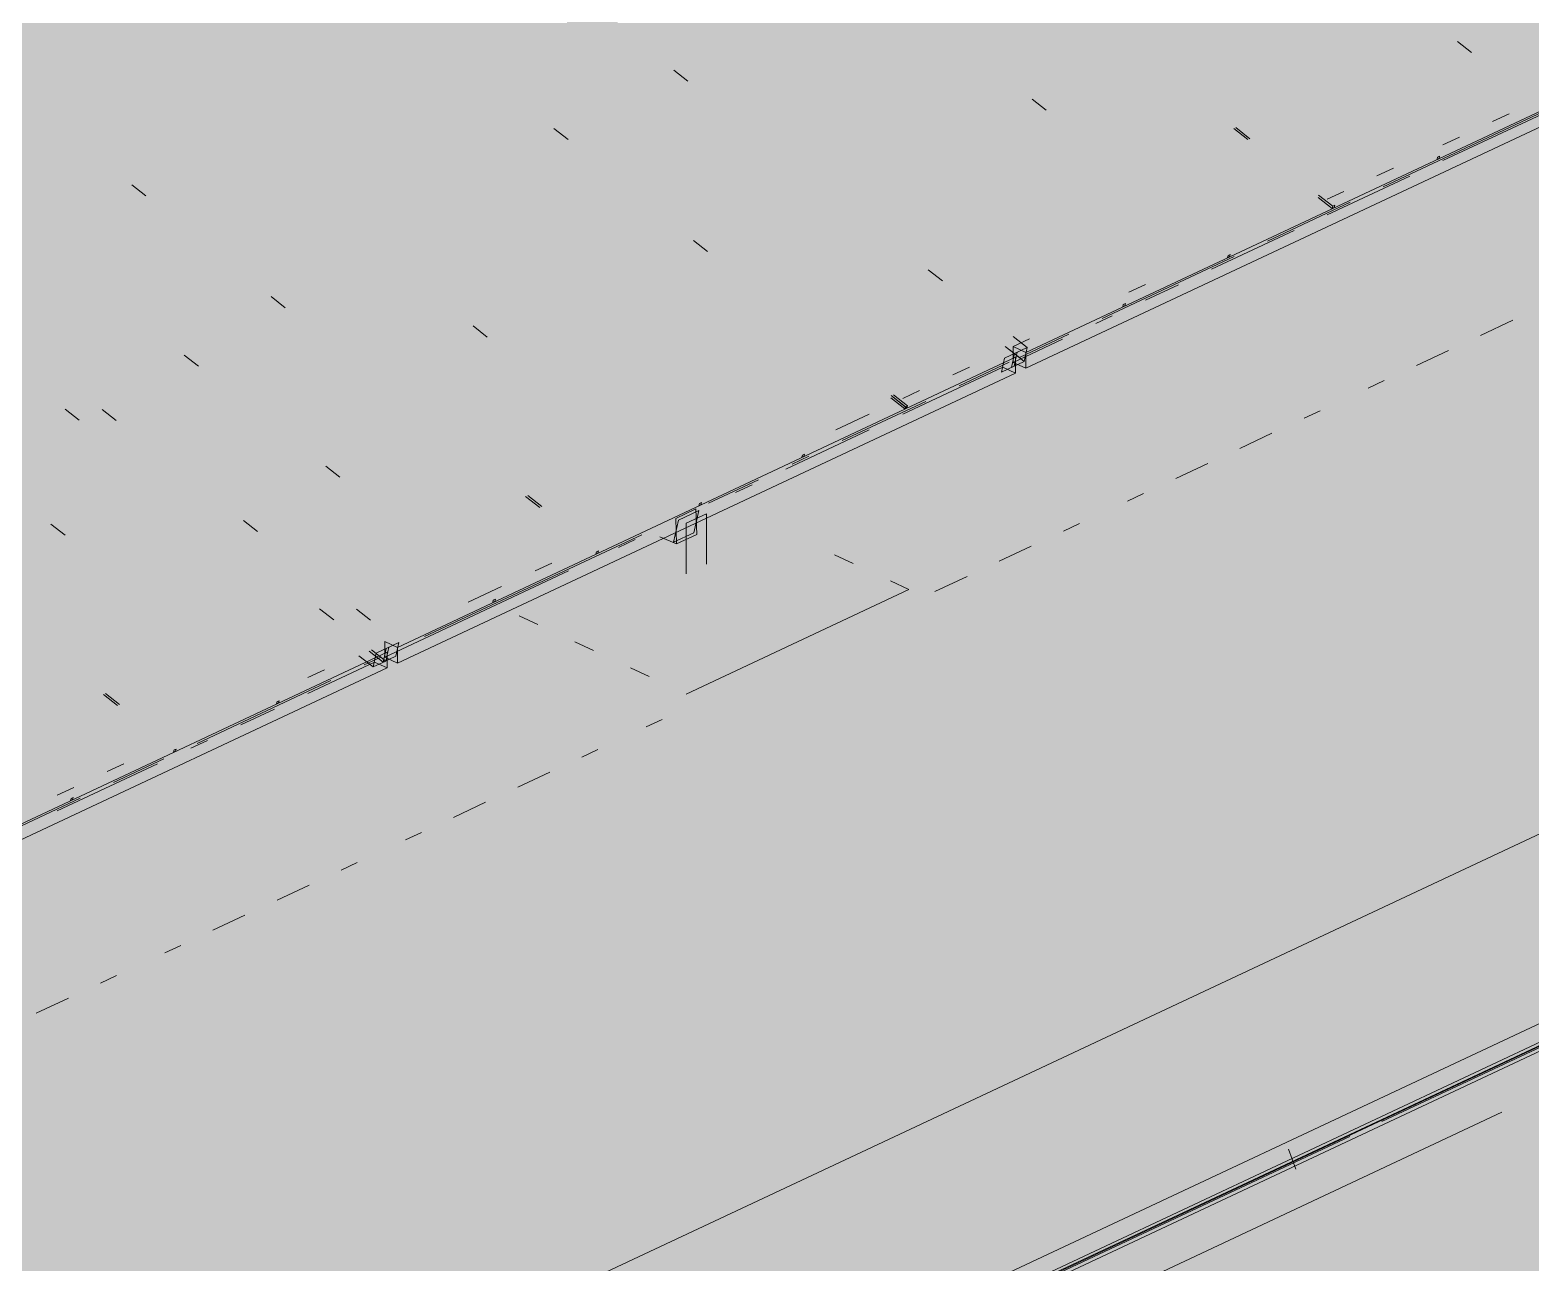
# Model space of a CAD drawing. Header units: millimetres. Extents: x 5 to 1315, y 5 to 292.
# Drawn here: x 1141.719 to 1146.663, y 236.247 to 240.31 of the extents above; entities that cross this region are included whole.
import ezdxf

# ---------------------------------------------------------------- set-up
doc = ezdxf.new("R2010")
doc.units = ezdxf.units.MM
doc.layers.add('EXISTING', color=7, linetype='Continuous')
doc.layers.add('IMAGES', color=7, linetype='Continuous')

# ---------------------------------------------------------------- blocks, each defined once
blk = doc.blocks.new('SHEET_03')
at = {"layer": 'EXISTING', "color": 250, "lineweight": 9}
for p, q in [((219.1266, 224.7204), (254.632, 241.3892)), ((254.632, 240.7647), (219.1266, 224.096)), ((246.4206, 240.2727), (246.4672, 240.2361)), ((219.3447, 224.1234), (253.6348, 240.2216)), ((219.3447, 224.1067), (253.6348, 240.205)), ((244.9986, 239.2474), (247.0684, 240.219)), ((243.8859, 240.1411), (243.8393, 240.1777)), ((244.9986, 239.1953), (247.0684, 240.167)), ((245.0664, 240.0459), (245.0198, 240.0825)), ((246.176, 239.7937), (246.7207, 240.0494)), ((246.3731, 239.8797), (246.6999, 240.0331)), ((246.5909, 240.034), (246.5365, 240.0085)), ((243.4914, 239.9492), (243.4448, 239.9857)), ((245.6841, 239.9854), (245.7307, 239.9488)), ((245.7373, 239.9519), (245.6908, 239.9885)), ((246.4275, 239.9573), (246.3731, 239.9318)), ((246.3618, 239.8945), (246.3551, 239.8914)), ((246.3601, 239.8872), (246.3618, 239.8945)), ((246.2097, 239.855), (246.1552, 239.8295)), ((246.3551, 239.8914), (246.3535, 239.8841)), ((246.3535, 239.8841), (246.3601, 239.8872)), ((242.1005, 239.7636), (242.054, 239.8002)), ((245.9918, 239.7007), (246.2641, 239.8286)), ((246.0085, 239.7222), (245.9619, 239.7587)), ((245.9636, 239.766), (246.0101, 239.7295)), ((246.0463, 239.7783), (245.9918, 239.7528)), ((245.7948, 239.6147), (246.0671, 239.7425)), ((246.0101, 239.7295), (246.0085, 239.7222)), ((246.0085, 239.7222), (246.0152, 239.7253)), ((246.0168, 239.7326), (246.0101, 239.7295)), ((246.0152, 239.7253), (246.0168, 239.7326)), ((245.6105, 239.5217), (245.8829, 239.6496)), ((243.9039, 239.617), (243.9504, 239.5804)), ((245.2501, 239.359), (245.6858, 239.5635)), ((245.6652, 239.5675), (245.6635, 239.5602)), ((245.6635, 239.5602), (245.6702, 239.5633)), ((245.6718, 239.5706), (245.6652, 239.5675)), ((245.6702, 239.5633), (245.6718, 239.5706)), ((244.7243, 239.4831), (244.6777, 239.5196)), ((245.3927, 239.4715), (245.3382, 239.4459)), ((245.3927, 239.4194), (245.5016, 239.4706)), ((242.5131, 239.4314), (242.5596, 239.3949)), ((245.3202, 239.4056), (245.3186, 239.3983)), ((245.3186, 239.3983), (245.3252, 239.4014)), ((245.3269, 239.4087), (245.3202, 239.4056)), ((245.3252, 239.4014), (245.3269, 239.4087)), ((245.2293, 239.3427), (245.2837, 239.3683)), ((246.4971, 239.3039), (246.6028, 239.3535)), ((243.1785, 239.3349), (243.2251, 239.2983)), ((244.9778, 239.2311), (245.1412, 239.3078)), ((244.9312, 239.2677), (244.9778, 239.2311)), ((244.9469, 239.2546), (244.9935, 239.2181)), ((245.0114, 239.2925), (244.9569, 239.2669)), ((244.9569, 239.2149), (245.1203, 239.2916)), ((244.9569, 239.2669), (244.9569, 239.2149)), ((244.9986, 239.2474), (244.9569, 239.2669)), ((245.0037, 239.2637), (244.9571, 239.3003)), ((245.0037, 239.2637), (244.962, 239.2442)), ((244.9935, 239.2181), (245.0037, 239.2637)), ((246.2856, 239.2046), (246.3913, 239.2543)), ((242.2735, 239.2021), (242.2269, 239.2387)), ((242.9288, 238.2757), (244.9653, 239.2317)), ((244.7793, 239.1379), (244.9444, 239.2155)), ((244.9287, 239.2285), (244.9185, 239.1829)), ((244.9185, 239.1829), (244.9602, 239.2024)), ((244.9704, 239.2481), (244.9287, 239.2285)), ((244.962, 239.2442), (244.9518, 239.1985)), ((244.9518, 239.1985), (244.9935, 239.2181)), ((244.9569, 239.2149), (244.9986, 239.1953)), ((244.9602, 239.2024), (244.9704, 239.2481)), ((244.9653, 239.2317), (244.9653, 239.1797)), ((244.9986, 239.1953), (244.9986, 239.2474)), ((242.9288, 238.2236), (244.9653, 239.1797)), ((244.5934, 239.0442), (244.9236, 239.1992)), ((244.8135, 239.1996), (244.7585, 239.1737)), ((244.9653, 239.1797), (244.9236, 239.1992)), ((246.127, 239.1302), (246.1799, 239.155)), ((244.5559, 239.1052), (244.6025, 239.0686)), ((244.6092, 239.0718), (244.5626, 239.1083)), ((244.6484, 239.1221), (244.5934, 239.0962)), ((241.8343, 239.0611), (241.8808, 239.0245)), ((242.0024, 239.0232), (241.9559, 239.0598)), ((244.394, 238.9571), (244.6692, 239.0863)), ((244.6009, 239.0613), (244.5543, 239.0979)), ((244.6075, 239.0644), (244.561, 239.101)), ((244.6025, 239.0686), (244.6009, 239.0613)), ((244.6009, 239.0613), (244.6075, 239.0644)), ((244.6092, 239.0718), (244.6025, 239.0686)), ((244.6075, 239.0644), (244.6092, 239.0718)), ((245.9156, 239.0309), (245.9685, 239.0557)), ((244.4833, 239.0446), (244.3732, 238.9929)), ((244.2081, 238.8633), (244.4833, 238.9925)), ((245.7041, 238.9316), (245.8099, 238.9813)), ((244.2631, 238.9093), (244.2615, 238.902)), ((244.2698, 238.9124), (244.2631, 238.9093)), ((244.2681, 238.9051), (244.2698, 238.9124)), ((242.7392, 238.8365), (242.6927, 238.8731)), ((244.2289, 238.8796), (244.284, 238.9054)), ((244.2615, 238.902), (244.2681, 238.9051)), ((245.4927, 238.8324), (245.5984, 238.882)), ((243.9537, 238.7504), (244.1189, 238.8279)), ((244.043, 238.7858), (244.098, 238.8116)), ((243.3514, 238.7734), (243.398, 238.7368)), ((243.4047, 238.74), (243.3581, 238.7765)), ((245.3341, 238.7579), (245.387, 238.7827)), ((243.9123, 238.7322), (243.8456, 238.7009)), ((243.9219, 238.7265), (243.8552, 238.6952)), ((243.8804, 238.6846), (243.9471, 238.7159)), ((243.9056, 238.6534), (243.9219, 238.7265)), ((243.9151, 238.6477), (243.9123, 238.7322)), ((243.9237, 238.7499), (243.9221, 238.7426)), ((243.9221, 238.7426), (243.9287, 238.7458)), ((243.9304, 238.7531), (243.9237, 238.7499)), ((243.9287, 238.7458), (243.9304, 238.7531)), ((243.9471, 238.5494), (243.9471, 238.7159)), ((241.7875, 238.6819), (241.8341, 238.6453)), ((242.4682, 238.6576), (242.4216, 238.6942)), ((243.8552, 238.6952), (243.8389, 238.6221)), ((243.8456, 238.7009), (243.8484, 238.6164)), ((243.8804, 238.6846), (243.8804, 238.5181)), ((245.1227, 238.6587), (245.1755, 238.6835)), ((243.0181, 238.3111), (243.7336, 238.647)), ((243.6577, 238.6049), (243.7127, 238.6308)), ((243.8484, 238.6164), (243.7929, 238.6396)), ((243.8389, 238.6221), (243.9056, 238.6534)), ((243.8484, 238.6164), (243.9151, 238.6477)), ((244.9112, 238.5594), (245.0169, 238.609)), ((243.5843, 238.5906), (243.5827, 238.5833)), ((243.5827, 238.5833), (243.5893, 238.5864)), ((243.591, 238.5937), (243.5843, 238.5906)), ((243.5893, 238.5864), (243.591, 238.5937)), ((244.4305, 238.5522), (244.3693, 238.5809)), ((242.8872, 238.2432), (243.4926, 238.5274)), ((243.4376, 238.5536), (243.3825, 238.5278)), ((243.2724, 238.4761), (243.1624, 238.4244)), ((243.8804, 238.1218), (244.6138, 238.4662)), ((244.6138, 238.4662), (244.5527, 238.4948)), ((244.6998, 238.4601), (244.8055, 238.5098)), ((243.2449, 238.4313), (243.2433, 238.424)), ((243.2433, 238.424), (243.2499, 238.4271)), ((243.2516, 238.4344), (243.2449, 238.4313)), ((243.2499, 238.4271), (243.2516, 238.4344)), ((242.6726, 238.4031), (242.7192, 238.3665)), ((242.8408, 238.3652), (242.7942, 238.4017)), ((243.3303, 238.3801), (243.3914, 238.3514)), ((249.606, 238.3427), (242.3675, 234.9445)), ((242.4635, 235.052), (249.4646, 238.3388)), ((242.8355, 238.2634), (242.8821, 238.2268)), ((242.8904, 238.2307), (242.8438, 238.2673)), ((242.9006, 238.2764), (242.8589, 238.2568)), ((242.8923, 238.2725), (242.8821, 238.2268)), ((242.8872, 238.2952), (242.8872, 238.2432)), ((242.9288, 238.2757), (242.8872, 238.2952)), ((242.8904, 238.2307), (242.9006, 238.2764)), ((242.9339, 238.292), (242.8923, 238.2725)), ((242.9237, 238.2464), (242.9339, 238.292)), ((242.9288, 238.2236), (242.9288, 238.2757)), ((243.5137, 238.294), (243.5748, 238.2653)), ((240.8591, 237.304), (242.8955, 238.26)), ((242.6337, 238.1242), (242.8538, 238.2275)), ((242.8487, 238.2112), (242.8022, 238.2477)), ((242.8196, 238.2179), (242.8747, 238.2438)), ((242.8589, 238.2568), (242.8487, 238.2112)), ((242.8487, 238.2112), (242.8904, 238.2307)), ((242.8955, 238.208), (242.8538, 238.2275)), ((242.8821, 238.2268), (242.9237, 238.2464)), ((242.8872, 238.2432), (242.9288, 238.2236)), ((242.8955, 238.26), (242.8955, 238.208)), ((240.8591, 237.2519), (242.8955, 238.208)), ((242.2692, 237.9595), (242.7096, 238.1663)), ((242.6887, 238.2021), (242.6337, 238.1762)), ((243.697, 238.2079), (243.7581, 238.1792)), ((249.2508, 238.1656), (244.9753, 236.1584)), ((241.9605, 238.1204), (242.007, 238.0838)), ((242.0137, 238.087), (241.9671, 238.1235)), ((242.4135, 238.0208), (242.5236, 238.0725)), ((242.5328, 238.0969), (242.5311, 238.0896)), ((242.5311, 238.0896), (242.5378, 238.0928)), ((242.5394, 238.1001), (242.5328, 238.0969)), ((242.5378, 238.0928), (242.5394, 238.1001)), ((243.7483, 238.0134), (243.8011, 238.0382)), ((242.2484, 237.9433), (242.3035, 237.9691)), ((242.1933, 237.9376), (242.1917, 237.9303)), ((242.1917, 237.9303), (242.1984, 237.9334)), ((242.2, 237.9407), (242.1933, 237.9376)), ((242.1984, 237.9334), (242.2, 237.9407)), ((243.5368, 237.9142), (243.5897, 237.939)), ((241.8081, 237.7366), (242.1383, 237.8916)), ((242.0283, 237.892), (241.9732, 237.8662)), ((241.9941, 237.8304), (242.1592, 237.9079)), ((243.3254, 237.8149), (243.4311, 237.8645)), ((241.6088, 237.6495), (241.884, 237.7787)), ((241.8631, 237.8145), (241.8081, 237.7886)), ((241.8539, 237.7782), (241.8523, 237.7709)), ((241.8523, 237.7709), (241.859, 237.7741)), ((241.8606, 237.7814), (241.8539, 237.7782)), ((241.859, 237.7741), (241.8606, 237.7814)), ((243.1139, 237.7156), (243.2197, 237.7653)), ((242.9554, 237.6412), (243.0082, 237.666)), ((242.7439, 237.5419), (242.7968, 237.5667)), ((242.5325, 237.4426), (242.6382, 237.4923)), ((242.321, 237.3434), (242.4267, 237.393)), ((246.1717, 236.7138), (247.6511, 237.4083)), ((242.1624, 237.2689), (242.2153, 237.2937)), ((241.951, 237.1696), (242.0038, 237.1945)), ((241.7395, 237.0704), (241.8453, 237.12)), ((246.5669, 236.7436), (244.1877, 235.6267)), ((237.2425, 232.5218), (246.066, 236.6642)), ((245.8642, 236.6218), (245.8889, 236.5568))]:
    blk.add_line(p, q, dxfattribs=at)
at = {"layer": 'IMAGES', "color": 7}
for points in [[(243.4873, 240.1667), (243.654, 240.1667), (243.4873, 240.5), (243.654, 240.5)], [(241.4877, 240.1667), (241.9876, 240.1667), (241.4877, 240.3333), (241.9876, 240.3333)], [(241.9876, 240.1667), (242.1542, 240.1667), (241.9876, 240.3333), (242.1542, 240.3333)], [(242.1542, 240.1667), (243.4873, 240.1667), (242.1542, 240.3333), (243.4873, 240.3333)], [(243.654, 240.1667), (244.1539, 240.1667), (243.654, 240.3333), (244.1539, 240.3333)], [(244.1539, 240.1667), (244.3205, 240.1667), (244.1539, 240.3333), (244.3205, 240.3333)], [(244.3205, 240.1667), (244.8204, 240.1667), (244.3205, 240.3333), (244.8204, 240.3333)], [(244.8204, 240.1667), (244.987, 240.1667), (244.8204, 240.3333), (244.987, 240.3333)], [(244.987, 240.1667), (246.82, 240.1667), (244.987, 240.3333), (246.82, 240.3333)], [(241.3211, 240), (241.9876, 240), (241.3211, 240.1667), (241.9876, 240.1667)], [(241.9876, 240), (242.1542, 240), (241.9876, 240.1667), (242.1542, 240.1667)], [(242.1542, 240), (243.154, 240), (242.1542, 240.1667), (243.154, 240.1667)], [(243.154, 240), (243.3207, 240), (243.154, 240.1667), (243.3207, 240.1667)], [(243.3207, 240), (243.8206, 240), (243.3207, 240.1667), (243.8206, 240.1667)], [(243.8206, 240), (243.9872, 240), (243.8206, 240.1667), (243.9872, 240.1667)], [(243.9872, 240), (245.9869, 240), (243.9872, 240.1667), (245.9869, 240.1667)], [(245.9869, 240), (246.1535, 240), (245.9869, 240.1667), (246.1535, 240.1667)], [(246.1535, 240), (246.4868, 240), (246.1535, 240.1667), (246.4868, 240.1667)], [(246.4868, 240), (246.82, 240), (246.4868, 240.1667), (246.82, 240.1667)], [(240.9878, 239.8333), (241.821, 239.8333), (240.9878, 240), (241.821, 240)], [(241.821, 239.8333), (241.9876, 239.8333), (241.821, 240), (241.9876, 240)], [(241.9876, 239.8333), (242.1542, 239.8333), (241.9876, 240), (242.1542, 240)], [(242.1542, 239.8333), (242.4875, 239.8333), (242.1542, 240), (242.4875, 240)], [(242.4875, 239.8333), (243.8206, 239.8333), (242.4875, 240), (243.8206, 240)], [(243.8206, 239.8333), (244.3205, 239.8333), (243.8206, 240), (244.3205, 240)], [(244.3205, 239.8333), (244.6538, 239.8333), (244.3205, 240), (244.6538, 240)], [(244.6538, 239.8333), (244.8204, 239.8333), (244.6538, 240), (244.8204, 240)], [(244.8204, 239.8333), (245.8202, 239.8333), (244.8204, 240), (245.8202, 240)], [(245.8202, 239.6667), (245.9869, 239.6667), (245.8202, 240), (245.9869, 240)], [(245.9869, 239.6667), (246.3201, 239.6667), (245.9869, 240), (246.3201, 240)], [(246.3201, 239.8333), (246.4868, 239.8333), (246.3201, 240), (246.4868, 240)], [(246.4868, 239.8333), (246.6534, 239.8333), (246.4868, 240), (246.6534, 240)], [(246.6534, 239.8333), (246.9867, 239.8333), (246.6534, 240), (246.9867, 240)], [(240.9878, 239.6667), (242.3209, 239.6667), (240.9878, 239.8333), (242.3209, 239.8333)], [(242.3209, 239.6667), (242.4875, 239.6667), (242.3209, 239.8333), (242.4875, 239.8333)], [(242.4875, 239.6667), (242.6541, 239.6667), (242.4875, 239.8333), (242.6541, 239.8333)], [(242.6541, 239.6667), (243.654, 239.6667), (242.6541, 239.8333), (243.654, 239.8333)], [(243.654, 239.6667), (243.8206, 239.6667), (243.654, 239.8333), (243.8206, 239.8333)], [(243.8206, 239.6667), (244.1539, 239.6667), (243.8206, 239.8333), (244.1539, 239.8333)], [(244.1539, 239.6667), (244.4871, 239.6667), (244.1539, 239.8333), (244.4871, 239.8333)], [(244.4871, 239.6667), (245.8202, 239.6667), (244.4871, 239.8333), (245.8202, 239.8333)], [(246.3201, 239.6667), (246.4868, 239.6667), (246.3201, 239.8333), (246.4868, 239.8333)], [(246.4868, 239.6667), (246.6534, 239.6667), (246.4868, 239.8333), (246.6534, 239.8333)], [(246.6534, 239.6667), (246.9867, 239.6667), (246.6534, 239.8333), (246.9867, 239.8333)], [(241.3211, 239.5), (242.1542, 239.5), (241.3211, 239.6667), (242.1542, 239.6667)], [(242.1542, 239.5), (242.3209, 239.5), (242.1542, 239.6667), (242.3209, 239.6667)], [(242.3209, 239.5), (242.6541, 239.5), (242.3209, 239.6667), (242.6541, 239.6667)], [(242.6541, 239.5), (242.8208, 239.5), (242.6541, 239.6667), (242.8208, 239.6667)], [(242.8208, 239.5), (242.9874, 239.5), (242.8208, 239.6667), (242.9874, 239.6667)], [(242.9874, 239.5), (244.3205, 239.5), (242.9874, 239.6667), (244.3205, 239.6667)], [(244.3205, 239.5), (244.4871, 239.5), (244.3205, 239.6667), (244.4871, 239.6667)], [(244.4871, 239.5), (244.987, 239.5), (244.4871, 239.6667), (244.987, 239.6667)], [(244.987, 239.5), (245.1537, 239.5), (244.987, 239.6667), (245.1537, 239.6667)], [(245.1537, 239.5), (245.4869, 239.5), (245.1537, 239.6667), (245.4869, 239.6667)], [(245.4869, 239.5), (245.8202, 239.5), (245.4869, 239.6667), (245.8202, 239.6667)], [(245.8202, 239.5), (245.9869, 239.5), (245.8202, 239.6667), (245.9869, 239.6667)], [(245.9869, 239.5), (246.1535, 239.5), (245.9869, 239.6667), (246.1535, 239.6667)], [(246.1535, 239.5), (246.3201, 239.5), (246.1535, 239.6667), (246.3201, 239.6667)], [(246.3201, 239.5), (246.6534, 239.5), (246.3201, 239.6667), (246.6534, 239.6667)], [(246.6534, 239.5), (246.82, 239.5), (246.6534, 239.6667), (246.82, 239.6667)], [(239.8213, 239.3333), (241.9876, 239.3333), (239.8213, 239.5), (241.9876, 239.5)], [(241.9876, 239.3333), (242.1542, 239.3333), (241.9876, 239.5), (242.1542, 239.5)], [(242.1542, 239.3333), (242.8208, 239.3333), (242.1542, 239.5), (242.8208, 239.5)], [(242.8208, 239.3333), (242.9874, 239.3333), (242.8208, 239.5), (242.9874, 239.5)], [(242.9874, 239.3333), (243.9872, 239.3333), (242.9874, 239.5), (243.9872, 239.5)], [(243.9872, 239.3333), (244.1539, 239.3333), (243.9872, 239.5), (244.1539, 239.5)], [(244.1539, 239.3333), (244.6538, 239.3333), (244.1539, 239.5), (244.6538, 239.5)], [(244.6538, 239.3333), (244.8204, 239.3333), (244.6538, 239.5), (244.8204, 239.5)], [(244.8204, 239.3333), (245.1537, 239.3333), (244.8204, 239.5), (245.1537, 239.5)], [(245.1537, 239.3333), (245.4869, 239.3333), (245.1537, 239.5), (245.4869, 239.5)], [(245.4869, 239.3333), (245.6536, 239.3333), (245.4869, 239.5), (245.6536, 239.5)], [(245.6536, 239.3333), (245.8202, 239.3333), (245.6536, 239.5), (245.8202, 239.5)], [(245.8202, 239.3333), (245.9869, 239.3333), (245.8202, 239.5), (245.9869, 239.5)], [(245.9869, 239.3333), (246.3201, 239.3333), (245.9869, 239.5), (246.3201, 239.5)], [(246.3201, 239.3333), (246.4868, 239.3333), (246.3201, 239.5), (246.4868, 239.5)], [(246.4868, 239.1667), (246.6534, 239.1667), (246.4868, 239.5), (246.6534, 239.5)], [(246.6534, 239.3333), (246.82, 239.3333), (246.6534, 239.5), (246.82, 239.5)], [(241.6543, 239.1667), (242.6541, 239.1667), (241.6543, 239.3333), (242.6541, 239.3333)], [(242.6541, 239.1667), (242.8208, 239.1667), (242.6541, 239.3333), (242.8208, 239.3333)], [(242.8208, 239.1667), (244.6538, 239.1667), (242.8208, 239.3333), (244.6538, 239.3333)], [(244.6538, 239.1667), (244.8204, 239.1667), (244.6538, 239.3333), (244.8204, 239.3333)], [(244.8204, 239.1667), (244.987, 239.1667), (244.8204, 239.3333), (244.987, 239.3333)], [(244.987, 239.1667), (245.1537, 239.1667), (244.987, 239.3333), (245.1537, 239.3333)], [(245.1537, 239.1667), (245.3203, 239.1667), (245.1537, 239.3333), (245.3203, 239.3333)], [(245.3203, 239.1667), (245.4869, 239.1667), (245.3203, 239.3333), (245.4869, 239.3333)], [(245.4869, 239.1667), (245.6536, 239.1667), (245.4869, 239.3333), (245.6536, 239.3333)], [(245.6536, 239.1667), (245.9869, 239.1667), (245.6536, 239.3333), (245.9869, 239.3333)], [(245.9869, 239.1667), (246.1535, 239.1667), (245.9869, 239.3333), (246.1535, 239.3333)], [(246.1535, 239), (246.3201, 239), (246.1535, 239.3333), (246.3201, 239.3333)], [(246.3201, 239.1667), (246.4868, 239.1667), (246.3201, 239.3333), (246.4868, 239.3333)], [(246.6534, 239.1667), (246.82, 239.1667), (246.6534, 239.3333), (246.82, 239.3333)], [(238.6549, 239), (243.154, 239), (238.6549, 239.1667), (243.154, 239.1667)], [(243.154, 239), (243.3207, 239), (243.154, 239.1667), (243.3207, 239.1667)], [(243.3207, 239), (243.4873, 239), (243.3207, 239.1667), (243.4873, 239.1667)], [(243.4873, 239), (244.4871, 239), (243.4873, 239.1667), (244.4871, 239.1667)], [(244.4871, 239), (244.6538, 239), (244.4871, 239.1667), (244.6538, 239.1667)], [(244.6538, 239), (244.8204, 239), (244.6538, 239.1667), (244.8204, 239.1667)], [(244.8204, 239), (244.987, 239), (244.8204, 239.1667), (244.987, 239.1667)], [(244.987, 239), (245.1537, 239), (244.987, 239.1667), (245.1537, 239.1667)], [(245.1537, 239), (245.3203, 239), (245.1537, 239.1667), (245.3203, 239.1667)], [(245.3203, 239), (245.6536, 239), (245.3203, 239.1667), (245.6536, 239.1667)], [(245.6536, 239), (245.8202, 239), (245.6536, 239.1667), (245.8202, 239.1667)], [(245.8202, 239), (245.9869, 239), (245.8202, 239.1667), (245.9869, 239.1667)], [(245.9869, 239), (246.1535, 239), (245.9869, 239.1667), (246.1535, 239.1667)], [(246.3201, 239), (246.4868, 239), (246.3201, 239.1667), (246.4868, 239.1667)], [(246.4868, 239), (246.6534, 239), (246.4868, 239.1667), (246.6534, 239.1667)], [(246.6534, 239), (246.82, 239), (246.6534, 239.1667), (246.82, 239.1667)], [(241.6543, 238.8333), (241.9876, 238.8333), (241.6543, 239), (241.9876, 239)], [(241.9876, 238.8333), (242.1542, 238.8333), (241.9876, 239), (242.1542, 239)], [(242.1542, 238.8333), (242.3209, 238.8333), (242.1542, 239), (242.3209, 239)], [(242.3209, 238.8333), (242.9874, 238.8333), (242.3209, 239), (242.9874, 239)], [(242.9874, 238.8333), (243.3207, 238.8333), (242.9874, 239), (243.3207, 239)], [(243.3207, 238.8333), (243.4873, 238.8333), (243.3207, 239), (243.4873, 239)], [(243.4873, 238.8333), (243.8206, 238.8333), (243.4873, 239), (243.8206, 239)], [(243.8206, 238.8333), (243.9872, 238.8333), (243.8206, 239), (243.9872, 239)], [(243.9872, 238.8333), (244.3205, 238.8333), (243.9872, 239), (244.3205, 239)], [(244.3205, 238.8333), (244.4871, 238.8333), (244.3205, 239), (244.4871, 239)], [(244.4871, 238.8333), (244.6538, 238.8333), (244.4871, 239), (244.6538, 239)], [(244.6538, 238.8333), (244.8204, 238.8333), (244.6538, 239), (244.8204, 239)], [(244.8204, 238.8333), (244.987, 238.8333), (244.8204, 239), (244.987, 239)], [(244.987, 238.8333), (245.3203, 238.8333), (244.987, 239), (245.3203, 239)], [(245.3203, 238.8333), (245.4869, 238.8333), (245.3203, 239), (245.4869, 239)], [(245.4869, 238.8333), (245.6536, 238.8333), (245.4869, 239), (245.6536, 239)], [(245.6536, 238.8333), (245.8202, 238.8333), (245.6536, 239), (245.8202, 239)], [(245.8202, 238.8333), (245.9869, 238.8333), (245.8202, 239), (245.9869, 239)], [(245.9869, 238.8333), (246.1535, 238.8333), (245.9869, 239), (246.1535, 239)], [(246.1535, 238.8333), (246.3201, 238.8333), (246.1535, 239), (246.3201, 239)], [(246.3201, 238.8333), (246.4868, 238.8333), (246.3201, 239), (246.4868, 239)], [(246.4868, 238.8333), (247.8198, 238.8333), (246.4868, 239), (247.8198, 239)], [(240.6545, 238.6667), (241.9876, 238.6667), (240.6545, 238.8333), (241.9876, 238.8333)], [(241.9876, 238.6667), (242.1542, 238.6667), (241.9876, 238.8333), (242.1542, 238.8333)], [(242.1542, 238.6667), (242.3209, 238.6667), (242.1542, 238.8333), (242.3209, 238.8333)], [(242.3209, 238.6667), (242.4875, 238.6667), (242.3209, 238.8333), (242.4875, 238.8333)], [(242.4875, 238.6667), (243.654, 238.6667), (242.4875, 238.8333), (243.654, 238.8333)], [(243.654, 238.6667), (243.8206, 238.6667), (243.654, 238.8333), (243.8206, 238.8333)], [(243.8206, 238.6667), (243.9872, 238.6667), (243.8206, 238.8333), (243.9872, 238.8333)], [(243.9872, 238.6667), (244.1539, 238.6667), (243.9872, 238.8333), (244.1539, 238.8333)], [(244.1539, 238.6667), (244.3205, 238.6667), (244.1539, 238.8333), (244.3205, 238.8333)], [(244.3205, 238.6667), (244.4871, 238.6667), (244.3205, 238.8333), (244.4871, 238.8333)], [(244.4871, 238.6667), (244.6538, 238.6667), (244.4871, 238.8333), (244.6538, 238.8333)], [(244.6538, 238.6667), (244.987, 238.6667), (244.6538, 238.8333), (244.987, 238.8333)], [(244.987, 238.6667), (245.1537, 238.6667), (244.987, 238.8333), (245.1537, 238.8333)], [(245.1537, 238.6667), (245.4869, 238.6667), (245.1537, 238.8333), (245.4869, 238.8333)], [(245.4869, 238.6667), (245.6536, 238.6667), (245.4869, 238.8333), (245.6536, 238.8333)], [(245.6536, 238.6667), (245.8202, 238.6667), (245.6536, 238.8333), (245.8202, 238.8333)], [(245.8202, 238.6667), (245.9869, 238.6667), (245.8202, 238.8333), (245.9869, 238.8333)], [(245.9869, 238.6667), (246.1535, 238.6667), (245.9869, 238.8333), (246.1535, 238.8333)], [(246.1535, 238.6667), (247.8198, 238.6667), (246.1535, 238.8333), (247.8198, 238.8333)], [(241.3211, 238.5), (242.3209, 238.5), (241.3211, 238.6667), (242.3209, 238.6667)], [(242.3209, 238.5), (242.6541, 238.5), (242.3209, 238.6667), (242.6541, 238.6667)], [(242.6541, 238.5), (243.3207, 238.5), (242.6541, 238.6667), (243.3207, 238.6667)], [(243.3207, 238.5), (243.8206, 238.5), (243.3207, 238.6667), (243.8206, 238.6667)], [(243.8206, 238.5), (244.3205, 238.5), (243.8206, 238.6667), (244.3205, 238.6667)], [(244.3205, 238.5), (244.4871, 238.5), (244.3205, 238.6667), (244.4871, 238.6667)], [(244.4871, 238.5), (244.8204, 238.5), (244.4871, 238.6667), (244.8204, 238.6667)], [(244.8204, 238.5), (244.987, 238.5), (244.8204, 238.6667), (244.987, 238.6667)], [(244.987, 238.5), (245.1537, 238.5), (244.987, 238.6667), (245.1537, 238.6667)], [(245.1537, 238.5), (245.3203, 238.5), (245.1537, 238.6667), (245.3203, 238.6667)], [(245.3203, 238.5), (245.4869, 238.5), (245.3203, 238.6667), (245.4869, 238.6667)], [(245.4869, 238.5), (245.6536, 238.5), (245.4869, 238.6667), (245.6536, 238.6667)], [(245.6536, 238.5), (245.8202, 238.5), (245.6536, 238.6667), (245.8202, 238.6667)], [(245.8202, 238.5), (247.4866, 238.5), (245.8202, 238.6667), (247.4866, 238.6667)], [(241.1544, 238.3333), (242.9874, 238.3333), (241.1544, 238.5), (242.9874, 238.5)], [(242.9874, 238.3333), (243.3207, 238.3333), (242.9874, 238.5), (243.3207, 238.5)], [(243.3207, 238.3333), (244.6538, 238.3333), (243.3207, 238.5), (244.6538, 238.5)], [(244.6538, 238.3333), (244.8204, 238.3333), (244.6538, 238.5), (244.8204, 238.5)], [(244.8204, 238.3333), (244.987, 238.3333), (244.8204, 238.5), (244.987, 238.5)], [(244.987, 238.3333), (245.3203, 238.3333), (244.987, 238.5), (245.3203, 238.5)], [(245.3203, 238.3333), (246.9867, 238.3333), (245.3203, 238.5), (246.9867, 238.5)], [(240.3212, 238), (242.1542, 238), (240.3212, 238.3333), (242.1542, 238.3333)], [(242.1542, 238.1667), (242.4875, 238.1667), (242.1542, 238.3333), (242.4875, 238.3333)], [(242.4875, 238.1667), (242.6541, 238.1667), (242.4875, 238.3333), (242.6541, 238.3333)], [(242.6541, 238.1667), (242.9874, 238.1667), (242.6541, 238.3333), (242.9874, 238.3333)], [(242.9874, 238.1667), (243.154, 238.1667), (242.9874, 238.3333), (243.154, 238.3333)], [(243.154, 238.1667), (243.3207, 238.1667), (243.154, 238.3333), (243.3207, 238.3333)], [(243.3207, 238.1667), (244.3205, 238.1667), (243.3207, 238.3333), (244.3205, 238.3333)], [(244.3205, 238.1667), (244.4871, 238.1667), (244.3205, 238.3333), (244.4871, 238.3333)], [(244.4871, 238.1667), (244.6538, 238.1667), (244.4871, 238.3333), (244.6538, 238.3333)], [(244.6538, 238.1667), (244.8204, 238.1667), (244.6538, 238.3333), (244.8204, 238.3333)], [(244.8204, 238.1667), (244.987, 238.1667), (244.8204, 238.3333), (244.987, 238.3333)], [(244.987, 238.1667), (246.3201, 238.1667), (244.987, 238.3333), (246.3201, 238.3333)], [(246.3201, 238.1667), (246.4868, 238.1667), (246.3201, 238.3333), (246.4868, 238.3333)], [(246.4868, 238.1667), (246.82, 238.1667), (246.4868, 238.3333), (246.82, 238.3333)], [(242.1542, 238), (242.6541, 238), (242.1542, 238.1667), (242.6541, 238.1667)], [(242.6541, 238), (242.8208, 238), (242.6541, 238.1667), (242.8208, 238.1667)], [(242.8208, 238), (242.9874, 238), (242.8208, 238.1667), (242.9874, 238.1667)], [(242.9874, 238), (243.154, 238), (242.9874, 238.1667), (243.154, 238.1667)], [(243.154, 238), (243.3207, 238), (243.154, 238.1667), (243.3207, 238.1667)], [(243.3207, 238), (243.4873, 238), (243.3207, 238.1667), (243.4873, 238.1667)], [(243.4873, 238), (243.654, 238), (243.4873, 238.1667), (243.654, 238.1667)], [(243.654, 238), (243.9872, 238), (243.654, 238.1667), (243.9872, 238.1667)], [(243.9872, 238), (244.1539, 238), (243.9872, 238.1667), (244.1539, 238.1667)], [(244.1539, 238), (244.3205, 238), (244.1539, 238.1667), (244.3205, 238.1667)], [(244.3205, 238), (244.4871, 238), (244.3205, 238.1667), (244.4871, 238.1667)], [(244.4871, 238), (244.6538, 238), (244.4871, 238.1667), (244.6538, 238.1667)], [(244.6538, 238), (244.8204, 238), (244.6538, 238.1667), (244.8204, 238.1667)], [(244.8204, 238), (245.9869, 238), (244.8204, 238.1667), (245.9869, 238.1667)], [(245.9869, 238), (246.1535, 238), (245.9869, 238.1667), (246.1535, 238.1667)], [(246.1535, 238), (246.3201, 238), (246.1535, 238.1667), (246.3201, 238.1667)], [(246.3201, 238), (246.4868, 238), (246.3201, 238.1667), (246.4868, 238.1667)], [(246.4868, 238), (246.82, 238), (246.4868, 238.1667), (246.82, 238.1667)], [(240.1546, 237.8333), (242.1542, 237.8333), (240.1546, 238), (242.1542, 238)], [(242.1542, 237.8333), (242.3209, 237.8333), (242.1542, 238), (242.3209, 238)], [(242.3209, 237.8333), (242.6541, 237.8333), (242.3209, 238), (242.6541, 238)], [(242.6541, 237.8333), (242.8208, 237.8333), (242.6541, 238), (242.8208, 238)], [(242.8208, 237.8333), (242.9874, 237.8333), (242.8208, 238), (242.9874, 238)], [(242.9874, 237.8333), (243.154, 237.8333), (242.9874, 238), (243.154, 238)], [(243.154, 237.8333), (243.3207, 237.8333), (243.154, 238), (243.3207, 238)], [(243.3207, 237.6667), (243.4873, 237.6667), (243.3207, 238), (243.4873, 238)], [(243.4873, 237.8333), (243.654, 237.8333), (243.4873, 238), (243.654, 238)], [(243.654, 237.8333), (243.8206, 237.8333), (243.654, 238), (243.8206, 238)], [(243.8206, 237.8333), (243.9872, 237.8333), (243.8206, 238), (243.9872, 238)], [(243.9872, 237.8333), (244.1539, 237.8333), (243.9872, 238), (244.1539, 238)], [(244.1539, 237.8333), (244.3205, 237.8333), (244.1539, 238), (244.3205, 238)], [(244.3205, 237.8333), (245.8202, 237.8333), (244.3205, 238), (245.8202, 238)], [(245.8202, 237.8333), (245.9869, 237.8333), (245.8202, 238), (245.9869, 238)], [(245.9869, 237.6667), (246.1535, 237.6667), (245.9869, 238), (246.1535, 238)], [(246.1535, 237.8333), (246.3201, 237.8333), (246.1535, 238), (246.3201, 238)], [(246.3201, 237.8333), (246.82, 237.8333), (246.3201, 238), (246.82, 238)], [(240.8211, 237.6667), (241.821, 237.6667), (240.8211, 237.8333), (241.821, 237.8333)], [(241.821, 237.6667), (242.1542, 237.6667), (241.821, 237.8333), (242.1542, 237.8333)], [(242.1542, 237.6667), (242.3209, 237.6667), (242.1542, 237.8333), (242.3209, 237.8333)], [(242.3209, 237.6667), (242.4875, 237.6667), (242.3209, 237.8333), (242.4875, 237.8333)], [(242.4875, 237.6667), (242.8208, 237.6667), (242.4875, 237.8333), (242.8208, 237.8333)], [(242.8208, 237.6667), (242.9874, 237.6667), (242.8208, 237.8333), (242.9874, 237.8333)], [(242.9874, 237.6667), (243.154, 237.6667), (242.9874, 237.8333), (243.154, 237.8333)], [(243.154, 237.6667), (243.3207, 237.6667), (243.154, 237.8333), (243.3207, 237.8333)], [(243.4873, 237.6667), (243.654, 237.6667), (243.4873, 237.8333), (243.654, 237.8333)], [(243.654, 237.6667), (243.8206, 237.6667), (243.654, 237.8333), (243.8206, 237.8333)], [(243.8206, 237.6667), (243.9872, 237.6667), (243.8206, 237.8333), (243.9872, 237.8333)], [(243.9872, 237.6667), (245.3203, 237.6667), (243.9872, 237.8333), (245.3203, 237.8333)], [(245.3203, 237.6667), (245.4869, 237.6667), (245.3203, 237.8333), (245.4869, 237.8333)], [(245.4869, 237.6667), (245.6536, 237.6667), (245.4869, 237.8333), (245.6536, 237.8333)], [(245.6536, 237.6667), (245.8202, 237.6667), (245.6536, 237.8333), (245.8202, 237.8333)], [(245.8202, 237.6667), (245.9869, 237.6667), (245.8202, 237.8333), (245.9869, 237.8333)], [(246.1535, 237.6667), (246.4868, 237.6667), (246.1535, 237.8333), (246.4868, 237.8333)], [(246.4868, 237.6667), (246.6534, 237.6667), (246.4868, 237.8333), (246.6534, 237.8333)], [(246.6534, 237.6667), (246.82, 237.6667), (246.6534, 237.8333), (246.82, 237.8333)], [(241.6543, 237.5), (241.821, 237.5), (241.6543, 237.6667), (241.821, 237.6667)], [(241.821, 237.5), (241.9876, 237.5), (241.821, 237.6667), (241.9876, 237.6667)], [(241.9876, 237.5), (242.1542, 237.5), (241.9876, 237.6667), (242.1542, 237.6667)], [(242.1542, 237.5), (242.4875, 237.5), (242.1542, 237.6667), (242.4875, 237.6667)], [(242.4875, 237.5), (242.6541, 237.5), (242.4875, 237.6667), (242.6541, 237.6667)], [(242.6541, 237.5), (242.8208, 237.5), (242.6541, 237.6667), (242.8208, 237.6667)], [(242.8208, 237.5), (242.9874, 237.5), (242.8208, 237.6667), (242.9874, 237.6667)], [(242.9874, 237.5), (243.154, 237.5), (242.9874, 237.6667), (243.154, 237.6667)], [(243.154, 237.5), (243.3207, 237.5), (243.154, 237.6667), (243.3207, 237.6667)], [(243.3207, 237.5), (243.4873, 237.5), (243.3207, 237.6667), (243.4873, 237.6667)], [(243.4873, 237.5), (243.654, 237.5), (243.4873, 237.6667), (243.654, 237.6667)], [(243.654, 237.5), (244.987, 237.5), (243.654, 237.6667), (244.987, 237.6667)], [(244.987, 237.5), (245.3203, 237.5), (244.987, 237.6667), (245.3203, 237.6667)], [(245.3203, 237.5), (245.4869, 237.5), (245.3203, 237.6667), (245.4869, 237.6667)], [(245.4869, 237.5), (245.6536, 237.5), (245.4869, 237.6667), (245.6536, 237.6667)], [(245.6536, 237.5), (245.9869, 237.5), (245.6536, 237.6667), (245.9869, 237.6667)], [(245.9869, 237.5), (246.1535, 237.5), (245.9869, 237.6667), (246.1535, 237.6667)], [(246.1535, 237.5), (246.3201, 237.5), (246.1535, 237.6667), (246.3201, 237.6667)], [(246.3201, 237.5), (246.4868, 237.5), (246.3201, 237.6667), (246.4868, 237.6667)], [(246.4868, 237.5), (246.82, 237.5), (246.4868, 237.6667), (246.82, 237.6667)], [(241.6543, 237.1667), (241.821, 237.1667), (241.6543, 237.5), (241.821, 237.5)], [(241.821, 237.3333), (241.9876, 237.3333), (241.821, 237.5), (241.9876, 237.5)], [(241.9876, 237.3333), (242.1542, 237.3333), (241.9876, 237.5), (242.1542, 237.5)], [(242.1542, 237.3333), (242.3209, 237.3333), (242.1542, 237.5), (242.3209, 237.5)], [(242.3209, 237.3333), (242.4875, 237.3333), (242.3209, 237.5), (242.4875, 237.5)], [(242.4875, 237.3333), (242.6541, 237.3333), (242.4875, 237.5), (242.6541, 237.5)], [(242.6541, 237.3333), (242.8208, 237.3333), (242.6541, 237.5), (242.8208, 237.5)], [(242.8208, 237.3333), (242.9874, 237.3333), (242.8208, 237.5), (242.9874, 237.5)], [(242.9874, 237.3333), (243.154, 237.3333), (242.9874, 237.5), (243.154, 237.5)], [(243.154, 237.3333), (243.3207, 237.3333), (243.154, 237.5), (243.3207, 237.5)], [(243.3207, 237.3333), (244.8204, 237.3333), (243.3207, 237.5), (244.8204, 237.5)], [(244.8204, 237.3333), (244.987, 237.3333), (244.8204, 237.5), (244.987, 237.5)], [(244.987, 237.3333), (245.1537, 237.3333), (244.987, 237.5), (245.1537, 237.5)], [(245.1537, 237.3333), (245.3203, 237.3333), (245.1537, 237.5), (245.3203, 237.5)], [(245.3203, 237.3333), (245.9869, 237.3333), (245.3203, 237.5), (245.9869, 237.5)], [(245.9869, 237.3333), (246.1535, 237.3333), (245.9869, 237.5), (246.1535, 237.5)], [(246.1535, 237.3333), (246.4868, 237.3333), (246.1535, 237.5), (246.4868, 237.5)], [(246.4868, 237.3333), (246.6534, 237.3333), (246.4868, 237.5), (246.6534, 237.5)], [(246.6534, 237.3333), (247.1533, 237.3333), (246.6534, 237.5), (247.1533, 237.5)], [(241.821, 237.1667), (241.9876, 237.1667), (241.821, 237.3333), (241.9876, 237.3333)], [(241.9876, 237.1667), (242.3209, 237.1667), (241.9876, 237.3333), (242.3209, 237.3333)], [(242.3209, 237.1667), (242.6541, 237.1667), (242.3209, 237.3333), (242.6541, 237.3333)], [(242.6541, 237.1667), (242.8208, 237.1667), (242.6541, 237.3333), (242.8208, 237.3333)], [(242.8208, 237.1667), (242.9874, 237.1667), (242.8208, 237.3333), (242.9874, 237.3333)], [(242.9874, 237.1667), (244.3205, 237.1667), (242.9874, 237.3333), (244.3205, 237.3333)], [(244.3205, 237.1667), (244.6538, 237.1667), (244.3205, 237.3333), (244.6538, 237.3333)], [(244.6538, 237.1667), (244.8204, 237.1667), (244.6538, 237.3333), (244.8204, 237.3333)], [(244.8204, 237.1667), (244.987, 237.1667), (244.8204, 237.3333), (244.987, 237.3333)], [(244.987, 237.1667), (245.6536, 237.1667), (244.987, 237.3333), (245.6536, 237.3333)], [(245.6536, 237.1667), (245.8202, 237.1667), (245.6536, 237.3333), (245.8202, 237.3333)], [(245.8202, 237.1667), (246.1535, 237.1667), (245.8202, 237.3333), (246.1535, 237.3333)], [(246.1535, 237.1667), (246.3201, 237.1667), (246.1535, 237.3333), (246.3201, 237.3333)], [(246.3201, 237.1667), (246.82, 237.1667), (246.3201, 237.3333), (246.82, 237.3333)], [(241.6543, 237), (241.821, 237), (241.6543, 237.1667), (241.821, 237.1667)], [(241.821, 237), (241.9876, 237), (241.821, 237.1667), (241.9876, 237.1667)], [(241.9876, 237), (242.1542, 237), (241.9876, 237.1667), (242.1542, 237.1667)], [(242.1542, 237), (242.4875, 237), (242.1542, 237.1667), (242.4875, 237.1667)], [(242.4875, 237), (242.6541, 237), (242.4875, 237.1667), (242.6541, 237.1667)], [(242.6541, 237), (244.1539, 237), (242.6541, 237.1667), (244.1539, 237.1667)], [(244.1539, 237), (244.3205, 237), (244.1539, 237.1667), (244.3205, 237.1667)], [(244.3205, 237), (244.4871, 237), (244.3205, 237.1667), (244.4871, 237.1667)], [(244.4871, 237), (244.6538, 237), (244.4871, 237.1667), (244.6538, 237.1667)], [(244.6538, 237), (244.987, 237), (244.6538, 237.1667), (244.987, 237.1667)], [(244.987, 237), (245.1537, 237), (244.987, 237.1667), (245.1537, 237.1667)], [(245.1537, 237), (245.3203, 237), (245.1537, 237.1667), (245.3203, 237.1667)], [(245.3203, 237), (245.4869, 237), (245.3203, 237.1667), (245.4869, 237.1667)], [(245.4869, 237), (245.8202, 237), (245.4869, 237.1667), (245.8202, 237.1667)], [(245.8202, 237), (245.9869, 237), (245.8202, 237.1667), (245.9869, 237.1667)], [(245.9869, 237), (246.4868, 237), (245.9869, 237.1667), (246.4868, 237.1667)], [(246.4868, 237), (246.6534, 237), (246.4868, 237.1667), (246.6534, 237.1667)], [(246.6534, 237), (246.82, 237), (246.6534, 237.1667), (246.82, 237.1667)], [(241.6543, 236.8333), (241.821, 236.8333), (241.6543, 237), (241.821, 237)], [(241.821, 236.8333), (241.9876, 236.8333), (241.821, 237), (241.9876, 237)], [(241.9876, 236.8333), (242.1542, 236.8333), (241.9876, 237), (242.1542, 237)], [(242.1542, 236.8333), (243.4873, 236.8333), (242.1542, 237), (243.4873, 237)], [(243.4873, 236.8333), (243.654, 236.8333), (243.4873, 237), (243.654, 237)], [(243.654, 236.8333), (243.8206, 236.8333), (243.654, 237), (243.8206, 237)], [(243.8206, 236.8333), (243.9872, 236.8333), (243.8206, 237), (243.9872, 237)], [(243.9872, 236.8333), (244.1539, 236.8333), (243.9872, 237), (244.1539, 237)], [(244.1539, 236.8333), (244.4871, 236.8333), (244.1539, 237), (244.4871, 237)], [(244.4871, 236.8333), (244.6538, 236.8333), (244.4871, 237), (244.6538, 237)], [(244.6538, 236.8333), (244.8204, 236.8333), (244.6538, 237), (244.8204, 237)], [(244.8204, 236.8333), (244.987, 236.8333), (244.8204, 237), (244.987, 237)], [(244.987, 236.8333), (245.4869, 236.8333), (244.987, 237), (245.4869, 237)], [(245.4869, 236.8333), (245.9869, 236.8333), (245.4869, 237), (245.9869, 237)], [(245.9869, 236.8333), (246.1535, 236.8333), (245.9869, 237), (246.1535, 237)], [(246.1535, 236.8333), (246.3201, 236.8333), (246.1535, 237), (246.3201, 237)], [(246.3201, 236.8333), (246.4868, 236.8333), (246.3201, 237), (246.4868, 237)], [(246.4868, 236.8333), (246.6534, 236.8333), (246.4868, 237), (246.6534, 237)], [(246.6534, 236.8333), (247.1533, 236.8333), (246.6534, 237), (247.1533, 237)], [(241.4877, 236.6667), (241.821, 236.6667), (241.4877, 236.8333), (241.821, 236.8333)], [(241.821, 236.6667), (243.3207, 236.6667), (241.821, 236.8333), (243.3207, 236.8333)], [(243.3207, 236.6667), (243.4873, 236.6667), (243.3207, 236.8333), (243.4873, 236.8333)], [(243.4873, 236.6667), (243.654, 236.6667), (243.4873, 236.8333), (243.654, 236.8333)], [(243.654, 236.6667), (243.8206, 236.6667), (243.654, 236.8333), (243.8206, 236.8333)], [(243.8206, 236.6667), (243.9872, 236.6667), (243.8206, 236.8333), (243.9872, 236.8333)], [(243.9872, 236.6667), (244.4871, 236.6667), (243.9872, 236.8333), (244.4871, 236.8333)], [(244.4871, 236.6667), (244.6538, 236.6667), (244.4871, 236.8333), (244.6538, 236.8333)], [(244.6538, 236.6667), (244.8204, 236.6667), (244.6538, 236.8333), (244.8204, 236.8333)], [(244.8204, 236.6667), (245.1537, 236.6667), (244.8204, 236.8333), (245.1537, 236.8333)], [(245.1537, 236.6667), (245.3203, 236.6667), (245.1537, 236.8333), (245.3203, 236.8333)], [(245.3203, 236.6667), (245.8202, 236.6667), (245.3203, 236.8333), (245.8202, 236.8333)], [(245.8202, 236.6667), (245.9869, 236.6667), (245.8202, 236.8333), (245.9869, 236.8333)], [(245.9869, 236.6667), (246.1535, 236.6667), (245.9869, 236.8333), (246.1535, 236.8333)], [(246.1535, 236.6667), (246.3201, 236.6667), (246.1535, 236.8333), (246.3201, 236.8333)], [(246.3201, 236.6667), (246.4868, 236.6667), (246.3201, 236.8333), (246.4868, 236.8333)], [(246.4868, 236.6667), (246.6534, 236.6667), (246.4868, 236.8333), (246.6534, 236.8333)], [(246.6534, 225.5), (246.82, 225.5), (246.6534, 236.8333), (246.82, 236.8333)], [(241.4877, 236.5), (242.8208, 236.5), (241.4877, 236.6667), (242.8208, 236.6667)], [(242.8208, 236.5), (242.9874, 236.5), (242.8208, 236.6667), (242.9874, 236.6667)], [(242.9874, 236.5), (243.154, 236.5), (242.9874, 236.6667), (243.154, 236.6667)], [(243.154, 236.5), (243.3207, 236.5), (243.154, 236.6667), (243.3207, 236.6667)], [(243.3207, 236.5), (243.4873, 236.5), (243.3207, 236.6667), (243.4873, 236.6667)], [(243.4873, 236.5), (243.654, 236.5), (243.4873, 236.6667), (243.654, 236.6667)], [(243.654, 236.5), (243.8206, 236.5), (243.654, 236.6667), (243.8206, 236.6667)], [(243.8206, 236.5), (243.9872, 236.5), (243.8206, 236.6667), (243.9872, 236.6667)], [(243.9872, 236.5), (244.1539, 236.5), (243.9872, 236.6667), (244.1539, 236.6667)], [(244.1539, 236.5), (244.3205, 236.5), (244.1539, 236.6667), (244.3205, 236.6667)], [(244.3205, 236.5), (244.8204, 236.5), (244.3205, 236.6667), (244.8204, 236.6667)], [(244.8204, 236.5), (244.987, 236.5), (244.8204, 236.6667), (244.987, 236.6667)], [(244.987, 236.5), (245.4869, 236.5), (244.987, 236.6667), (245.4869, 236.6667)], [(245.4869, 236.5), (245.6536, 236.5), (245.4869, 236.6667), (245.6536, 236.6667)], [(245.6536, 236.5), (245.8202, 236.5), (245.6536, 236.6667), (245.8202, 236.6667)], [(245.8202, 236.3333), (245.9869, 236.3333), (245.8202, 236.6667), (245.9869, 236.6667)], [(245.9869, 236.5), (246.1535, 236.5), (245.9869, 236.6667), (246.1535, 236.6667)], [(246.1535, 236.5), (246.4868, 236.5), (246.1535, 236.6667), (246.4868, 236.6667)], [(246.4868, 236.5), (246.6534, 236.5), (246.4868, 236.6667), (246.6534, 236.6667)], [(241.1544, 236.3333), (242.6541, 236.3333), (241.1544, 236.5), (242.6541, 236.5)], [(242.6541, 236.3333), (242.8208, 236.3333), (242.6541, 236.5), (242.8208, 236.5)], [(242.8208, 236.1667), (242.9874, 236.1667), (242.8208, 236.5), (242.9874, 236.5)], [(242.9874, 236.3333), (243.154, 236.3333), (242.9874, 236.5), (243.154, 236.5)], [(243.154, 236.3333), (243.654, 236.3333), (243.154, 236.5), (243.654, 236.5)], [(243.654, 236.3333), (243.8206, 236.3333), (243.654, 236.5), (243.8206, 236.5)], [(243.8206, 236.3333), (243.9872, 236.3333), (243.8206, 236.5), (243.9872, 236.5)], [(243.9872, 236.3333), (244.4871, 236.3333), (243.9872, 236.5), (244.4871, 236.5)], [(244.4871, 236.3333), (244.6538, 236.3333), (244.4871, 236.5), (244.6538, 236.5)], [(244.6538, 236.3333), (245.1537, 236.3333), (244.6538, 236.5), (245.1537, 236.5)], [(245.1537, 236.3333), (245.3203, 236.3333), (245.1537, 236.5), (245.3203, 236.5)], [(245.3203, 236.3333), (245.4869, 236.3333), (245.3203, 236.5), (245.4869, 236.5)], [(245.4869, 236.3333), (245.8202, 236.3333), (245.4869, 236.5), (245.8202, 236.5)], [(245.9869, 236.3333), (246.1535, 236.3333), (245.9869, 236.5), (246.1535, 236.5)], [(246.1535, 236.3333), (246.3201, 236.3333), (246.1535, 236.5), (246.3201, 236.5)], [(246.3201, 236.3333), (246.4868, 236.3333), (246.3201, 236.5), (246.4868, 236.5)], [(246.4868, 236.3333), (246.6534, 236.3333), (246.4868, 236.5), (246.6534, 236.5)], [(240.8211, 236.1667), (242.3209, 236.1667), (240.8211, 236.3333), (242.3209, 236.3333)], [(242.3209, 236.1667), (242.4875, 236.1667), (242.3209, 236.3333), (242.4875, 236.3333)], [(242.4875, 236.1667), (242.6541, 236.1667), (242.4875, 236.3333), (242.6541, 236.3333)], [(242.6541, 236.1667), (242.8208, 236.1667), (242.6541, 236.3333), (242.8208, 236.3333)], [(242.9874, 236.1667), (243.3207, 236.1667), (242.9874, 236.3333), (243.3207, 236.3333)], [(243.3207, 236.1667), (243.4873, 236.1667), (243.3207, 236.3333), (243.4873, 236.3333)], [(243.4873, 236.1667), (243.654, 236.1667), (243.4873, 236.3333), (243.654, 236.3333)], [(243.654, 236.1667), (244.1539, 236.1667), (243.654, 236.3333), (244.1539, 236.3333)], [(244.1539, 236.1667), (244.3205, 236.1667), (244.1539, 236.3333), (244.3205, 236.3333)], [(244.3205, 236.1667), (244.8204, 236.1667), (244.3205, 236.3333), (244.8204, 236.3333)], [(244.8204, 236.1667), (244.987, 236.1667), (244.8204, 236.3333), (244.987, 236.3333)], [(244.987, 236.1667), (245.1537, 236.1667), (244.987, 236.3333), (245.1537, 236.3333)], [(245.1537, 236.1667), (245.6536, 236.1667), (245.1537, 236.3333), (245.6536, 236.3333)], [(245.6536, 236.1667), (245.9869, 236.1667), (245.6536, 236.3333), (245.9869, 236.3333)], [(245.9869, 236.1667), (246.1535, 236.1667), (245.9869, 236.3333), (246.1535, 236.3333)], [(246.1535, 236.1667), (246.6534, 236.1667), (246.1535, 236.3333), (246.6534, 236.3333)]]:
    blk.add_solid(points, dxfattribs=at)

msp = doc.modelspace()

# ---------------------------------------------------------------- block references
msp.add_blockref('SHEET_03', (900, 0))

doc.saveas('drawing.dxf')
